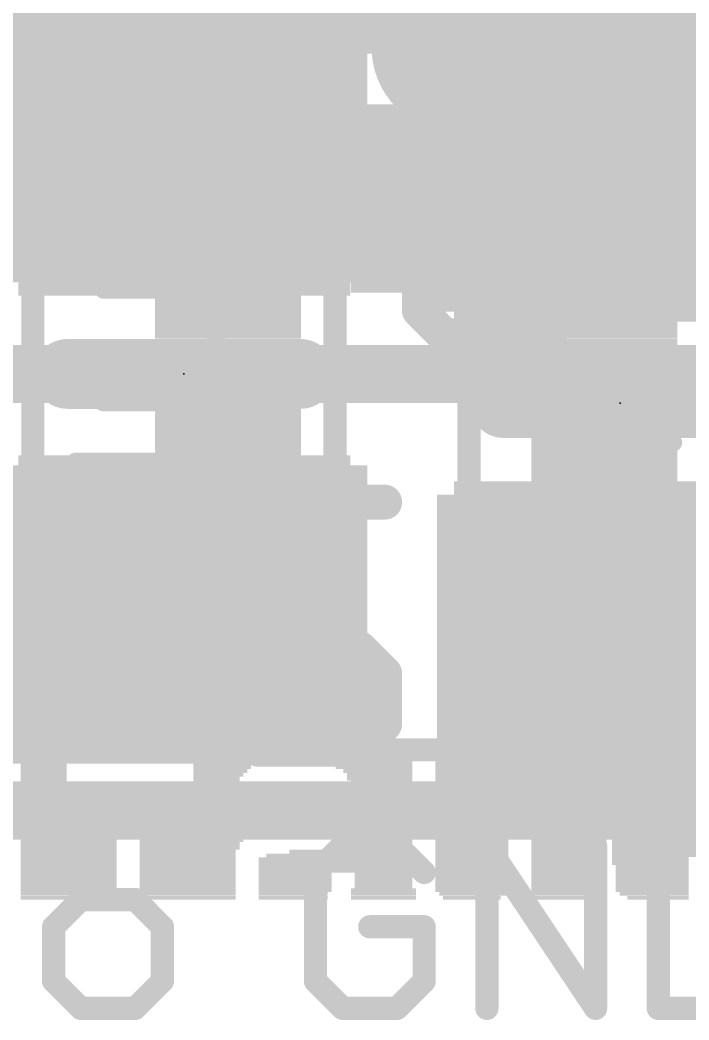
# Model space of a CAD drawing. Extents: x -13.3 to 27, y -0.1 to 27.4.
# Drawn here: x 9.825 to 12.746, y 2.515 to 6.879 of the extents above; entities that cross this region are included whole.
import ezdxf

# ---------------------------------------------------------------- set-up
doc = ezdxf.new("R2010")
doc.units = 0
for name, color, linetype in [('1', 12, 'CONTINUOUS'), ('16', 132, 'CONTINUOUS'), ('21', 40, 'CONTINUOUS'), ('22', 6, 'CONTINUOUS'), ('23', 40, 'CONTINUOUS'), ('25', 253, 'CONTINUOUS'), ('27', 253, 'CONTINUOUS'), ('29', 253, 'CONTINUOUS'), ('31', 253, 'CONTINUOUS'), ('51', 253, 'CONTINUOUS')]:
    doc.layers.add(name, color=color, linetype=linetype)

# ---------------------------------------------------------------- blocks, each defined once
blk = doc.blocks.new('RECT')
blk.add_solid([(-0.5, -0.5), (0.5, -0.5), (-0.5, 0.5), (0.5, 0.5)])

msp = doc.modelspace()

# ---------------------------------------------------------------- linework, layer by layer
at = {"layer": '1', "const_width": 0.254}
for points in [[(10.541, 8.001), (10.541, 6.384)], [(13.085, 6.546), (12.796, 6.257)], [(10.441, 6.284), (10.541, 6.384)], [(10.541, 6.384), (12.319, 6.384)], [(12.319, 6.384), (12.446, 6.257)], [(8.7931, 6.284), (10.441, 6.284)], [(12.796, 6.257), (12.446, 6.257)], [(8.128, 5.334), (15.367, 5.334)]]:
    msp.add_lwpolyline(points, dxfattribs=at)
at = {"layer": '1', "const_width": 0.127}
for points in [[(10.541, 6.4475, 1), (10.541, 6.3205)], [(10.5859, 6.3391, 1), (10.4961, 6.4289)], [(12.3639, 6.4289, 1), (12.2741, 6.3391)], [(12.319, 6.3205, 1), (12.319, 6.4475)], [(10.4775, 6.384, 1), (10.6045, 6.384)], [(10.3961, 6.3289, 1), (10.4859, 6.2391)], [(10.441, 6.2205, 1), (10.441, 6.3475)], [(12.446, 6.3205, 1), (12.446, 6.1935)], [(12.796, 6.1935, 1), (12.796, 6.3205)], [(12.4011, 6.2121, 1), (12.4909, 6.3019)], [(12.7511, 6.3019, 1), (12.8409, 6.2121)]]:
    msp.add_lwpolyline(points, format="xyb", dxfattribs=at)
at = {"layer": '16', "const_width": 0.254}
for points in [[(9.525, 6.858), (16.002, 6.858)], [(13.97, 3.429), (8.128, 3.429)]]:
    msp.add_lwpolyline(points, dxfattribs=at)
at = {"layer": '21'}
for points, const_width in [([(11.735, 6.56, 1), (11.735, 6.96, 1), (11.735, 6.56)], 0.35), ([(10.033, 5.4102, 1), (10.033, 5.2578)], 0.1524), ([(11.049, 5.2578, 1), (11.049, 5.4102)], 0.1524), ([(11.938, 5.2832, 1), (11.938, 5.1308)], 0.1524), ([(11.2338, 3.3026, 1), (11.2338, 3.2518)], 0.0508), ([(11.2518, 3.2592, 1), (11.2159, 3.2952)], 0.0508), ([(11.489, 3.2952, 1), (11.4531, 3.2592)], 0.0508), ([(11.4711, 3.2518, 1), (11.4711, 3.3026)], 0.0508), ([(11.889, 3.2772, 1), (11.8382, 3.2772)], 0.0508), ([(11.8847, 3.2913, 1), (11.8425, 3.2631)], 0.0508), ([(12.3635, 3.2772, 1), (12.3127, 3.2772)], 0.0508), ([(12.6374, 3.2772, 1), (12.5866, 3.2772)], 0.0508), ([(12.612, 3.3026, 1), (12.612, 3.2518)], 0.0508), ([(11.1406, 3.1586, 1), (11.0898, 3.1586)], 0.0508), ([(11.0972, 3.1765, 1), (11.1331, 3.1406)], 0.0508), ([(11.5718, 3.1406, 1), (11.6077, 3.1765)], 0.0508), ([(10.0906, 3.0653, 1), (10.0906, 3.0145)], 0.0508), ([(10.1086, 3.022, 1), (10.0727, 3.0579)], 0.0508), ([(10.3459, 3.0579, 1), (10.31, 3.022)], 0.0508), ([(10.3279, 3.0145, 1), (10.3279, 3.0653)], 0.0508), ([(9.9974, 2.9213, 1), (9.9466, 2.9213)], 0.0508), ([(10.4719, 2.9213, 1), (10.4211, 2.9213)], 0.0508), ([(11.3524, 2.9467, 1), (11.3524, 2.8959)], 0.0508), ([(11.6151, 2.9213, 1), (11.5643, 2.9213)], 0.0508), ([(11.5897, 2.8959, 1), (11.5897, 2.9467)], 0.0508), ([(9.954, 2.9393, 1), (9.99, 2.9033)], 0.0508), ([(10.4286, 2.9033, 1), (10.4645, 2.9393)], 0.0508), ([(9.99, 2.702, 1), (9.954, 2.6661)], 0.0508), ([(9.9466, 2.684, 1), (9.9974, 2.684)], 0.0508), ([(10.4211, 2.684, 1), (10.4719, 2.684)], 0.0508), ([(10.4645, 2.6661, 1), (10.4286, 2.702)], 0.0508), ([(11.1331, 2.702, 1), (11.0972, 2.6661)], 0.0508), ([(11.0898, 2.684, 1), (11.1406, 2.684)], 0.0508), ([(11.5643, 2.684, 1), (11.6151, 2.684)], 0.0508), ([(11.6077, 2.6661, 1), (11.5718, 2.702)], 0.0508), ([(10.0906, 2.5908, 1), (10.0906, 2.54)], 0.0508), ([(10.0727, 2.5474, 1), (10.1086, 2.5834)], 0.0508), ([(10.31, 2.5834, 1), (10.3459, 2.5474)], 0.0508), ([(10.3279, 2.54, 1), (10.3279, 2.5908)], 0.0508), ([(11.2338, 2.5908, 1), (11.2338, 2.54)], 0.0508), ([(11.2159, 2.5474, 1), (11.2518, 2.5834)], 0.0508), ([(11.4531, 2.5834, 1), (11.489, 2.5474)], 0.0508), ([(11.4711, 2.54, 1), (11.4711, 2.5908)], 0.0508), ([(11.8382, 2.5654, 1), (11.889, 2.5654)], 0.0508), ([(12.3127, 2.5654, 1), (12.3635, 2.5654)], 0.0508), ([(12.317, 2.5513, 1), (12.3593, 2.5795)], 0.0508), ([(12.612, 2.5908, 1), (12.612, 2.54)], 0.0508), ([(12.5866, 2.5654, 1), (12.6374, 2.5654)], 0.0508)]:
    msp.add_lwpolyline(points, format="xyb", dxfattribs=dict(at, const_width=const_width))
for points, const_width in [([(11.049, 5.334), (10.033, 5.334)], 0.3048), ([(11.938, 5.207), (12.954, 5.207)], 0.3048), ([(11.2338, 3.2772), (11.1152, 3.1586)], 0.1016), ([(11.4711, 3.2772), (11.2338, 3.2772)], 0.1016), ([(11.5897, 3.1586), (11.4711, 3.2772)], 0.1016), ([(11.8636, 2.5654), (11.8636, 3.2772)], 0.1016), ([(11.8636, 3.2772), (12.3381, 2.5654)], 0.1016), ([(12.3381, 2.5654), (12.3381, 3.2772)], 0.1016), ([(12.612, 3.2772), (12.612, 2.5654)], 0.1016), ([(12.9679, 3.2772), (12.612, 3.2772)], 0.1016), ([(11.1152, 3.1586), (11.1152, 2.684)], 0.1016), ([(10.0906, 3.0399), (9.972, 2.9213)], 0.1016), ([(10.3279, 3.0399), (10.0906, 3.0399)], 0.1016), ([(10.4465, 2.9213), (10.3279, 3.0399)], 0.1016), ([(9.972, 2.9213), (9.972, 2.684)], 0.1016), ([(10.4465, 2.684), (10.4465, 2.9213)], 0.1016), ([(11.5897, 2.9213), (11.3524, 2.9213)], 0.1016), ([(11.5897, 2.684), (11.5897, 2.9213)], 0.1016), ([(9.972, 2.684), (10.0906, 2.5654)], 0.1016), ([(10.3279, 2.5654), (10.4465, 2.684)], 0.1016), ([(11.1152, 2.684), (11.2338, 2.5654)], 0.1016), ([(11.4711, 2.5654), (11.5897, 2.684)], 0.1016), ([(10.0906, 2.5654), (10.3279, 2.5654)], 0.1016), ([(11.2338, 2.5654), (11.4711, 2.5654)], 0.1016), ([(12.612, 2.5654), (12.9679, 2.5654)], 0.1016)]:
    msp.add_lwpolyline(points, dxfattribs=dict(at, const_width=const_width))
at = {"layer": '23'}
for p in [(10.541, 5.334), (12.446, 5.207)]:
    msp.add_point(p, dxfattribs=at)
at = {"layer": '25', "const_width": 0.1524}
for points in [[(11.5691, 6.6899), (11.6793, 6.4696)], [(12.0098, 6.6899), (11.8996, 6.5798)], [(12.1199, 6.6899), (12.0098, 6.6899)], [(12.2301, 6.5798), (12.1199, 6.6899)], [(11.8996, 6.5798), (11.8996, 6.2493)], [(12.2301, 6.3594), (12.2301, 6.5798)], [(11.6793, 6.4696), (11.8996, 6.2493)], [(12.1199, 6.2493), (12.2301, 6.3594)], [(11.8996, 6.2493), (12.1199, 6.2493)], [(11.6793, 5.9415), (11.5691, 5.8314)], [(12.2301, 5.8314), (12.1199, 5.9415)], [(11.5691, 5.8314), (11.5691, 5.611)], [(12.2301, 5.611), (12.2301, 5.8314)], [(11.5691, 5.611), (11.6793, 5.5009)], [(12.1199, 5.5009), (12.2301, 5.611)], [(11.6793, 5.5009), (12.1199, 5.5009)], [(11.0868, 4.4441), (11.0868, 4.8848)], [(11.4173, 4.7746), (10.7563, 4.7746)], [(10.7563, 4.7746), (11.0868, 4.4441)], [(10.8665, 4.1363), (10.7563, 4.0262)], [(11.4173, 4.0262), (11.3071, 4.1363)], [(10.7563, 4.0262), (10.7563, 3.8059)], [(11.4173, 3.8059), (11.4173, 4.0262)], [(10.7563, 3.8059), (10.8665, 3.6957)], [(11.3071, 3.6957), (11.4173, 3.8059)], [(10.8665, 3.6957), (11.3071, 3.6957)]]:
    msp.add_lwpolyline(points, dxfattribs=at)
at = {"layer": '25', "const_width": 0.0762}
for points in [[(11.6032, 6.707, 1), (11.5351, 6.6729)], [(12.0098, 6.728, 1), (12.0098, 6.6518)], [(12.0367, 6.663, 1), (11.9828, 6.7169)], [(12.1469, 6.7169, 1), (12.093, 6.663)], [(12.1199, 6.6518, 1), (12.1199, 6.728)], [(11.9377, 6.5798, 1), (11.8615, 6.5798)], [(11.8727, 6.6067, 1), (11.9266, 6.5528)], [(12.2682, 6.5798, 1), (12.192, 6.5798)], [(12.2032, 6.5528, 1), (12.257, 6.6067)], [(11.7062, 6.4965, 1), (11.6524, 6.4427)], [(11.6452, 6.4526, 1), (11.7134, 6.4866)], [(12.257, 6.3325, 1), (12.2032, 6.3864)], [(12.192, 6.3594, 1), (12.2682, 6.3594)], [(11.8996, 6.2874, 1), (11.8996, 6.2112)], [(11.8615, 6.2493, 1), (11.9377, 6.2493)], [(11.8727, 6.2223, 1), (11.9266, 6.2762)], [(12.093, 6.2762, 1), (12.1469, 6.2223)], [(12.1199, 6.2112, 1), (12.1199, 6.2874)], [(11.7062, 5.9146, 1), (11.6524, 5.9685)], [(12.1469, 5.9685, 1), (12.093, 5.9146)], [(11.6072, 5.8314, 1), (11.531, 5.8314)], [(11.5422, 5.8583, 1), (11.5961, 5.8044)], [(12.2682, 5.8314, 1), (12.192, 5.8314)], [(12.2032, 5.8044, 1), (12.257, 5.8583)], [(11.5961, 5.638, 1), (11.5422, 5.5841)], [(12.257, 5.5841, 1), (12.2032, 5.638)], [(11.531, 5.611, 1), (11.6072, 5.611)], [(12.192, 5.611, 1), (12.2682, 5.611)], [(11.6793, 5.539, 1), (11.6793, 5.4628)], [(11.6524, 5.4739, 1), (11.7062, 5.5278)], [(12.093, 5.5278, 1), (12.1469, 5.4739)], [(12.1199, 5.4628, 1), (12.1199, 5.539)], [(11.1249, 4.8848, 1), (11.0487, 4.8848)], [(10.7563, 4.8127, 1), (10.7563, 4.7365)], [(10.7833, 4.8015, 1), (10.7294, 4.7477)], [(11.4173, 4.7365, 1), (11.4173, 4.8127)], [(11.0599, 4.4172, 1), (11.1138, 4.4711)], [(11.0487, 4.4441, 1), (11.1249, 4.4441)], [(10.8934, 4.1094, 1), (10.8396, 4.1633)], [(11.3341, 4.1633, 1), (11.2802, 4.1094)], [(10.7944, 4.0262, 1), (10.7182, 4.0262)], [(11.4554, 4.0262, 1), (11.3792, 4.0262)], [(10.7294, 4.0531, 1), (10.7833, 3.9992)], [(11.3904, 3.9992, 1), (11.4442, 4.0531)], [(10.7833, 3.8328, 1), (10.7294, 3.7789)], [(10.7182, 3.8059, 1), (10.7944, 3.8059)], [(11.3792, 3.8059, 1), (11.4554, 3.8059)], [(11.4442, 3.7789, 1), (11.3904, 3.8328)], [(10.8665, 3.7338, 1), (10.8665, 3.6576)], [(10.8396, 3.6688, 1), (10.8934, 3.7226)], [(11.2802, 3.7226, 1), (11.3341, 3.6688)], [(11.3071, 3.6576, 1), (11.3071, 3.7338)]]:
    msp.add_lwpolyline(points, format="xyb", dxfattribs=at)
at = {"layer": '27', "const_width": 0.0762}
for points in [[(12.4327, 6.5311), (12.4327, 7.0225)], [(13.1699, 6.5311), (12.4327, 6.5311)], [(9.9435, 5.9572), (9.9435, 6.4487)], [(13.1699, 6.2741), (12.6784, 6.2741)], [(10.3121, 5.9572), (10.3121, 6.2029)], [(10.6807, 5.9572), (9.9435, 5.9572)], [(12.6784, 5.7826), (13.047, 5.7826)], [(10.6807, 5.7003), (10.1892, 5.7003)], [(10.6807, 5.3316), (10.6807, 5.7003)], [(10.5578, 5.2088), (10.6807, 5.3316)], [(12.6784, 5.0342), (12.4327, 5.28)], [(12.4327, 5.28), (13.1699, 5.28)], [(10.1892, 5.2088), (10.5578, 5.2088)], [(9.9435, 4.829), (10.0663, 4.9518)], [(10.0663, 4.9518), (10.5578, 4.9518)], [(10.5578, 4.4604), (10.0663, 4.9518)], [(10.5578, 4.9518), (10.6807, 4.829)], [(9.9435, 4.5832), (9.9435, 4.829)], [(10.6807, 4.829), (10.6807, 4.5832)], [(10.0663, 4.4604), (9.9435, 4.5832)], [(10.6807, 4.5832), (10.5578, 4.4604)], [(10.5578, 4.4604), (10.0663, 4.4604)], [(12.4327, 4.2802), (12.5555, 4.4031)], [(12.5555, 4.4031), (13.047, 4.4031)], [(13.047, 3.9116), (12.5555, 4.4031)], [(12.4327, 4.0345), (12.4327, 4.2802)], [(10.6807, 3.7119), (10.6807, 4.2034)], [(12.5555, 3.9116), (12.4327, 4.0345)], [(10.1892, 3.7119), (9.9435, 3.9577)], [(9.9435, 3.9577), (10.6807, 3.9577)], [(13.047, 3.9116), (12.5555, 3.9116)]]:
    msp.add_lwpolyline(points, dxfattribs=at)
at = {"layer": '27', "const_width": 0.0381}
for points in [[(12.4327, 6.5501, 1), (12.4327, 6.512)], [(12.4136, 6.5311, 1), (12.4517, 6.5311)], [(9.9625, 6.4487, 1), (9.9244, 6.4487)], [(12.6784, 6.2932, 1), (12.6784, 6.2551)], [(10.3311, 6.2029, 1), (10.293, 6.2029)], [(9.9435, 5.9762, 1), (9.9435, 5.9381)], [(10.6807, 5.9381, 1), (10.6807, 5.9762)], [(9.9244, 5.9572, 1), (9.9625, 5.9572)], [(10.293, 5.9572, 1), (10.3311, 5.9572)], [(12.6784, 5.8017, 1), (12.6784, 5.7636)], [(10.1892, 5.7193, 1), (10.1892, 5.6812)], [(10.6997, 5.7003, 1), (10.6616, 5.7003)], [(10.6807, 5.6812, 1), (10.6807, 5.7193)], [(10.6942, 5.3182, 1), (10.6672, 5.3451)], [(10.6616, 5.3316, 1), (10.6997, 5.3316)], [(12.4327, 5.299, 1), (12.4327, 5.2609)], [(12.4461, 5.2934, 1), (12.4192, 5.2665)], [(10.1892, 5.2278, 1), (10.1892, 5.1897)], [(10.5444, 5.2222, 1), (10.5713, 5.1953)], [(10.5578, 5.1897, 1), (10.5578, 5.2278)], [(12.6649, 5.0208, 1), (12.6919, 5.0477)], [(10.0663, 4.9709, 1), (10.0663, 4.9328)], [(10.0798, 4.9653, 1), (10.0529, 4.9384)], [(10.0798, 4.9384, 1), (10.0529, 4.9653)], [(10.5713, 4.9653, 1), (10.5444, 4.9384)], [(10.5578, 4.9328, 1), (10.5578, 4.9709)], [(9.9625, 4.829, 1), (9.9244, 4.829)], [(9.93, 4.8424, 1), (9.9569, 4.8155)], [(10.6997, 4.829, 1), (10.6616, 4.829)], [(10.6672, 4.8155, 1), (10.6942, 4.8424)], [(9.9569, 4.5967, 1), (9.93, 4.5698)], [(9.9244, 4.5832, 1), (9.9625, 4.5832)], [(10.6616, 4.5832, 1), (10.6997, 4.5832)], [(10.6942, 4.5698, 1), (10.6672, 4.5967)], [(10.0663, 4.4794, 1), (10.0663, 4.4413)], [(10.5578, 4.4413, 1), (10.5578, 4.4794)], [(10.0529, 4.4469, 1), (10.0798, 4.4738)], [(10.5444, 4.4738, 1), (10.5713, 4.4469)], [(10.5444, 4.4469, 1), (10.5713, 4.4738)], [(12.5555, 4.4221, 1), (12.5555, 4.384)], [(12.569, 4.4166, 1), (12.5421, 4.3896)], [(12.569, 4.3896, 1), (12.5421, 4.4166)], [(12.4192, 4.2937, 1), (12.4461, 4.2667)], [(12.4517, 4.2802, 1), (12.4136, 4.2802)], [(10.6997, 4.2034, 1), (10.6616, 4.2034)], [(12.4461, 4.0479, 1), (12.4192, 4.021)], [(12.4136, 4.0345, 1), (12.4517, 4.0345)], [(9.9435, 3.9767, 1), (9.9435, 3.9386)], [(9.9569, 3.9711, 1), (9.93, 3.9442)], [(10.6807, 3.9386, 1), (10.6807, 3.9767)], [(12.5555, 3.9306, 1), (12.5555, 3.8925)], [(12.5421, 3.8981, 1), (12.569, 3.9251)], [(10.1757, 3.6985, 1), (10.2027, 3.7254)], [(10.6616, 3.7119, 1), (10.6997, 3.7119)]]:
    msp.add_lwpolyline(points, format="xyb", dxfattribs=at)
at = {"layer": '51', "const_width": 0.1016}
for points in [[(11.201, 5.715), (11.201, 4.953)], [(9.881, 5.69), (9.881, 4.953)], [(11.786, 4.826), (11.786, 5.588)]]:
    msp.add_lwpolyline(points, dxfattribs=at)
at = {"layer": '51', "const_width": 0.0508}
for points in [[(11.2264, 5.715, 1), (11.1756, 5.715)], [(9.9064, 5.69, 1), (9.8556, 5.69)], [(11.8114, 5.588, 1), (11.7606, 5.588)], [(9.8556, 4.953, 1), (9.9064, 4.953)], [(11.1756, 4.953, 1), (11.2264, 4.953)], [(11.7606, 4.826, 1), (11.8114, 4.826)]]:
    msp.add_lwpolyline(points, format="xyb", dxfattribs=at)

# ---------------------------------------------------------------- block references
at = {"layer": '1', "xscale": 1.2, "yscale": 1.5}
for p, rotation in [((10.541, 6.384), 270), ((12.446, 6.257), 90), ((10.541, 4.284), 270), ((12.446, 4.157), 90)]:
    msp.add_blockref('RECT', p, dxfattribs=dict(at, rotation=rotation))
at = {"layer": '22', "rotation": 180}
for p, xscale, yscale in [((10.7333, 6.3002), 0.637, 0.0168), ((10.7333, 6.2835), 0.637, 0.0167), ((11.4625, 6.3002), 0.3856, 0.0168), ((11.4709, 6.2835), 0.4024, 0.0167), ((12.3762, 6.3002), 0.6371, 0.0168), ((12.3762, 6.2835), 0.6371, 0.0167), ((10.7333, 6.2667), 0.637, 0.0168), ((10.7333, 6.2499), 0.637, 0.0168), ((10.7333, 6.2332), 0.637, 0.0167), ((11.5128, 6.2499), 0.4862, 0.0168), ((11.4961, 6.2667), 0.4527, 0.0168), ((11.5212, 6.2332), 0.5029, 0.0167), ((12.3762, 6.2667), 0.6371, 0.0168), ((12.3762, 6.2499), 0.6371, 0.0168), ((12.3762, 6.2332), 0.6371, 0.0167), ((10.7333, 6.2164), 0.637, 0.0168), ((10.7333, 6.1997), 0.637, 0.0167), ((11.538, 6.2164), 0.5365, 0.0168), ((11.538, 6.1997), 0.5365, 0.0167), ((12.3762, 6.2164), 0.6371, 0.0168), ((12.3762, 6.1997), 0.6371, 0.0167), ((10.7333, 6.1829), 0.637, 0.0168), ((10.7333, 6.1661), 0.637, 0.0168), ((10.7333, 6.1494), 0.637, 0.0167), ((11.5463, 6.1829), 0.5532, 0.0168), ((11.5631, 6.1661), 0.5868, 0.0168), ((11.5715, 6.1494), 0.6035, 0.0167), ((12.3762, 6.1829), 0.6371, 0.0168), ((12.3762, 6.1661), 0.6371, 0.0168), ((12.3762, 6.1494), 0.6371, 0.0167), ((10.7333, 6.1326), 0.637, 0.0168), ((10.7333, 6.1158), 0.637, 0.0168), ((11.5799, 6.1326), 0.6203, 0.0168), ((11.5883, 6.1158), 0.6371, 0.0168), ((12.3762, 6.1326), 0.6371, 0.0168), ((12.3762, 6.1158), 0.6371, 0.0168), ((10.7333, 6.0991), 0.637, 0.0167), ((10.7333, 6.0823), 0.637, 0.0168), ((10.7333, 6.0655), 0.637, 0.0168), ((11.5966, 6.0991), 0.6538, 0.0167), ((11.605, 6.0823), 0.6706, 0.0168), ((11.6134, 6.0655), 0.6873, 0.0168), ((12.3762, 6.0991), 0.6371, 0.0167), ((12.3762, 6.0823), 0.6371, 0.0168), ((12.3762, 6.0655), 0.6371, 0.0168), ((10.7333, 6.0488), 0.637, 0.0167), ((10.7333, 6.032), 0.637, 0.0168), ((10.7333, 6.0152), 0.637, 0.0168), ((11.6385, 6.0152), 0.7376, 0.0168), ((11.6218, 6.0488), 0.7041, 0.0167), ((11.6302, 6.032), 0.7209, 0.0168), ((12.3762, 6.0488), 0.6371, 0.0167), ((12.3762, 6.032), 0.6371, 0.0168), ((12.3762, 6.0152), 0.6371, 0.0168), ((10.7333, 5.9985), 0.637, 0.0167), ((10.7333, 5.9817), 0.637, 0.0168), ((11.6469, 5.9985), 0.7544, 0.0167), ((11.6553, 5.9817), 0.7712, 0.0168), ((12.3762, 5.9985), 0.6371, 0.0167), ((12.3762, 5.9817), 0.6371, 0.0168), ((10.7333, 5.9649), 0.637, 0.0167), ((10.7333, 5.9482), 0.637, 0.0168), ((10.7333, 5.9314), 0.637, 0.0168), ((11.9822, 5.9649), 1.425, 0.0167), ((11.9822, 5.9482), 1.425, 0.0168), ((11.9822, 5.9314), 1.425, 0.0168), ((10.7333, 5.9146), 0.637, 0.0167), ((10.7333, 5.8979), 0.637, 0.0168), ((11.9822, 5.9146), 1.425, 0.0167), ((11.9822, 5.8979), 1.425, 0.0168), ((10.7333, 5.8811), 0.637, 0.0168), ((10.7333, 5.8643), 0.637, 0.0167), ((10.7333, 5.8476), 0.637, 0.0168), ((11.9822, 5.8811), 1.425, 0.0168), ((11.9822, 5.8643), 1.425, 0.0167), ((11.9822, 5.8476), 1.425, 0.0168), ((10.7333, 5.8308), 0.637, 0.0168), ((10.7333, 5.814), 0.637, 0.0167), ((10.7333, 5.7973), 0.637, 0.0168), ((11.9822, 5.8308), 1.425, 0.0168), ((11.9822, 5.814), 1.425, 0.0167), ((11.9822, 5.7973), 1.425, 0.0168), ((10.7333, 5.7805), 0.637, 0.0167), ((10.7333, 5.7638), 0.637, 0.0168), ((11.9822, 5.7805), 1.425, 0.0167), ((11.9822, 5.7638), 1.425, 0.0168), ((10.7333, 5.747), 0.637, 0.0168), ((10.7333, 5.7302), 0.637, 0.0167), ((10.7333, 5.7135), 0.637, 0.0168), ((11.9822, 5.747), 1.425, 0.0168), ((11.9822, 5.7302), 1.425, 0.0167), ((11.9822, 5.7135), 1.425, 0.0168), ((10.7333, 5.6967), 0.637, 0.0168), ((10.7333, 5.6799), 0.637, 0.0167), ((11.9822, 5.6967), 1.425, 0.0168), ((12.2086, 5.6799), 0.9723, 0.0167), ((10.7333, 5.6632), 0.637, 0.0168), ((10.7333, 5.6464), 0.637, 0.0168), ((10.7333, 5.6297), 0.637, 0.0167), ((12.2756, 5.6632), 0.8382, 0.0168), ((12.2924, 5.6464), 0.8047, 0.0168), ((12.3259, 5.6297), 0.7377, 0.0167), ((10.7333, 5.6129), 0.637, 0.0168), ((10.7333, 5.5961), 0.637, 0.0168), ((10.7333, 5.5794), 0.637, 0.0167), ((12.3594, 5.6129), 0.6706, 0.0168), ((12.3678, 5.5961), 0.6538, 0.0168), ((12.3762, 5.5794), 0.6371, 0.0167), ((10.7333, 5.5626), 0.637, 0.0168), ((10.7333, 5.5459), 0.637, 0.0167), ((12.3762, 5.5626), 0.6371, 0.0168), ((12.3762, 5.5459), 0.6371, 0.0167), ((10.7333, 5.5291), 0.637, 0.0168), ((10.7333, 5.5123), 0.637, 0.0168), ((10.7333, 5.4956), 0.637, 0.0167), ((12.3762, 5.5291), 0.6371, 0.0168), ((12.3762, 5.5123), 0.6371, 0.0168), ((12.3762, 5.4956), 0.6371, 0.0167), ((10.7333, 5.4788), 0.637, 0.0168), ((10.7333, 5.462), 0.637, 0.0168), ((12.3762, 5.4788), 0.6371, 0.0168), ((12.3762, 5.462), 0.6371, 0.0168), ((10.7333, 5.4453), 0.637, 0.0167), ((10.7333, 5.4285), 0.637, 0.0168), ((10.7333, 5.4117), 0.637, 0.0168), ((12.3762, 5.4453), 0.6371, 0.0167), ((12.3762, 5.4285), 0.6371, 0.0168), ((12.3762, 5.4117), 0.6371, 0.0168), ((10.7333, 5.395), 0.637, 0.0167), ((10.7333, 5.3782), 0.637, 0.0168), ((10.7333, 5.3615), 0.637, 0.0167), ((12.3762, 5.395), 0.6371, 0.0167), ((12.3762, 5.3782), 0.6371, 0.0168), ((12.3762, 5.3615), 0.6371, 0.0167), ((10.7333, 5.3447), 0.637, 0.0168), ((10.7333, 5.3279), 0.637, 0.0168), ((12.3762, 5.3447), 0.6371, 0.0168), ((12.3762, 5.3279), 0.6371, 0.0168), ((10.7333, 5.3112), 0.637, 0.0167), ((10.7333, 5.2944), 0.637, 0.0168), ((10.7333, 5.2776), 0.637, 0.0168), ((12.3762, 5.3112), 0.6371, 0.0167), ((12.3762, 5.2944), 0.6371, 0.0168), ((12.3762, 5.2776), 0.6371, 0.0168), ((10.7333, 5.2609), 0.637, 0.0167), ((10.7333, 5.2441), 0.637, 0.0168), ((12.3762, 5.2609), 0.6371, 0.0167), ((12.3762, 5.2441), 0.6371, 0.0168), ((10.7333, 5.2273), 0.637, 0.0168), ((10.7333, 5.2106), 0.637, 0.0167), ((10.7333, 5.1938), 0.637, 0.0168), ((12.3762, 5.2273), 0.6371, 0.0168), ((12.3762, 5.2106), 0.6371, 0.0167), ((12.3762, 5.1938), 0.6371, 0.0168), ((10.7333, 5.177), 0.637, 0.0168), ((10.7333, 5.1603), 0.637, 0.0167), ((10.7333, 5.1435), 0.637, 0.0168), ((12.3762, 5.177), 0.6371, 0.0168), ((12.3762, 5.1603), 0.6371, 0.0167), ((12.3762, 5.1435), 0.6371, 0.0168), ((10.7333, 5.1268), 0.637, 0.0167), ((10.7333, 5.11), 0.637, 0.0168), ((12.3762, 5.1268), 0.6371, 0.0167), ((12.3762, 5.11), 0.6371, 0.0168), ((10.7333, 5.0932), 0.637, 0.0168), ((10.7333, 5.0765), 0.637, 0.0167), ((10.7333, 5.0597), 0.637, 0.0168), ((12.3762, 5.0932), 0.6371, 0.0168), ((12.3762, 5.0765), 0.6371, 0.0167), ((12.3762, 5.0597), 0.6371, 0.0168), ((10.7333, 5.0429), 0.637, 0.0168), ((10.7333, 5.0262), 0.637, 0.0167), ((12.3762, 5.0429), 0.6371, 0.0168), ((12.3762, 5.0262), 0.6371, 0.0167), ((10.7333, 5.0094), 0.637, 0.0168), ((10.7333, 4.9926), 0.637, 0.0168), ((10.7333, 4.9759), 0.637, 0.0167), ((12.3762, 5.0094), 0.6371, 0.0168), ((12.3762, 4.9926), 0.6371, 0.0168), ((12.3762, 4.9759), 0.6371, 0.0167), ((10.7333, 4.9591), 0.637, 0.0168), ((10.7333, 4.9424), 0.637, 0.0167), ((10.7333, 4.9256), 0.637, 0.0168), ((12.3762, 4.9591), 0.6371, 0.0168), ((12.3762, 4.9424), 0.6371, 0.0167), ((12.3762, 4.9256), 0.6371, 0.0168), ((10.7333, 4.9088), 0.637, 0.0168), ((10.7333, 4.8921), 0.637, 0.0167), ((12.3762, 4.9088), 0.6371, 0.0168), ((12.3762, 4.8921), 0.6371, 0.0167), ((10.7333, 4.8753), 0.637, 0.0168), ((10.7333, 4.8585), 0.637, 0.0168), ((10.7333, 4.8418), 0.637, 0.0167), ((12.3762, 4.8753), 0.6371, 0.0168), ((12.3762, 4.8585), 0.6371, 0.0168), ((12.3762, 4.8418), 0.6371, 0.0167), ((10.7333, 4.825), 0.637, 0.0168), ((10.7333, 4.8082), 0.637, 0.0168), ((12.3762, 4.825), 0.6371, 0.0168), ((12.3762, 4.8082), 0.6371, 0.0168), ((10.7333, 4.7915), 0.637, 0.0167), ((10.7333, 4.7747), 0.637, 0.0168), ((10.7333, 4.7579), 0.637, 0.0168), ((12.3762, 4.7915), 0.6371, 0.0167), ((12.3762, 4.7747), 0.6371, 0.0168), ((12.3762, 4.7579), 0.6371, 0.0168), ((10.7249, 4.7244), 0.6538, 0.0168), ((10.7249, 4.7077), 0.6538, 0.0167), ((10.7333, 4.7412), 0.637, 0.0167), ((12.3762, 4.7412), 0.6371, 0.0167), ((12.3762, 4.7244), 0.6371, 0.0168), ((12.3762, 4.7077), 0.6371, 0.0167), ((10.7249, 4.6909), 0.6538, 0.0168), ((10.7249, 4.6741), 0.6538, 0.0168), ((12.3762, 4.6909), 0.6371, 0.0168), ((12.3762, 4.6741), 0.6371, 0.0168), ((10.7165, 4.6406), 0.6706, 0.0168), ((10.7165, 4.6238), 0.6706, 0.0168), ((10.7249, 4.6574), 0.6538, 0.0167), ((12.3762, 4.6574), 0.6371, 0.0167), ((12.3762, 4.6406), 0.6371, 0.0168), ((12.3762, 4.6238), 0.6371, 0.0168), ((9.4257, 4.5903), 0.8047, 0.0168), ((10.6997, 4.5903), 0.7041, 0.0168), ((10.7081, 4.6071), 0.6873, 0.0167), ((12.3762, 4.6071), 0.6371, 0.0167), ((12.3762, 4.5903), 0.6371, 0.0168), ((9.4592, 4.5735), 0.8718, 0.0168), ((10.0376, 4.5568), 2.0285, 0.0167), ((10.0376, 4.54), 2.0285, 0.0168), ((10.6746, 4.5735), 0.7544, 0.0168), ((12.3762, 4.5735), 0.6371, 0.0168), ((12.3762, 4.5568), 0.6371, 0.0167), ((12.3762, 4.54), 0.6371, 0.0168), ((10.0292, 4.5232), 2.0117, 0.0167), ((10.0292, 4.5065), 2.0117, 0.0168), ((10.0292, 4.4897), 2.0117, 0.0168), ((12.3762, 4.5232), 0.6371, 0.0167), ((12.3762, 4.5065), 0.6371, 0.0168), ((12.3762, 4.4897), 0.6371, 0.0168), ((10.0292, 4.4729), 2.0117, 0.0167), ((10.0292, 4.4562), 2.0117, 0.0168), ((12.3762, 4.4729), 0.6371, 0.0167), ((12.3762, 4.4562), 0.6371, 0.0168), ((10.0292, 4.4394), 2.0117, 0.0168), ((10.0292, 4.4226), 2.0117, 0.0167), ((10.0292, 4.4059), 2.0117, 0.0168), ((12.3762, 4.4394), 0.6371, 0.0168), ((12.3762, 4.4226), 0.6371, 0.0167), ((12.3762, 4.4059), 0.6371, 0.0168), ((10.0292, 4.3891), 2.0117, 0.0168), ((10.0208, 4.3723), 1.995, 0.0167), ((12.3762, 4.3891), 0.6371, 0.0168), ((12.3762, 4.3723), 0.6371, 0.0167), ((10.0208, 4.3556), 1.995, 0.0168), ((10.0208, 4.3388), 1.995, 0.0168), ((10.3477, 4.322), 1.3412, 0.0167), ((12.3762, 4.3556), 0.6371, 0.0168), ((12.3762, 4.3388), 0.6371, 0.0168), ((12.3762, 4.322), 0.6371, 0.0167), ((10.3477, 4.3053), 1.3076, 0.0168), ((10.3644, 4.2885), 1.2741, 0.0167), ((10.356, 4.2718), 1.2573, 0.0168), ((12.3762, 4.3053), 0.6371, 0.0168), ((12.3762, 4.2885), 0.6371, 0.0167), ((12.3762, 4.2718), 0.6371, 0.0168), ((10.3728, 4.255), 1.2237, 0.0168), ((10.3728, 4.2382), 1.1903, 0.0167), ((12.3762, 4.255), 0.6371, 0.0168), ((12.3762, 4.2382), 0.6371, 0.0167), ((10.3812, 4.2215), 1.1735, 0.0168), ((10.3896, 4.2047), 1.1232, 0.0168), ((10.3896, 4.1879), 1.0896, 0.0167), ((12.3762, 4.2215), 0.6371, 0.0168), ((12.3762, 4.2047), 0.6371, 0.0168), ((12.3762, 4.1879), 0.6371, 0.0167), ((10.3896, 4.1712), 1.0562, 0.0168), ((10.3896, 4.1544), 1.0226, 0.0168), ((10.398, 4.1376), 0.9724, 0.0167), ((12.3762, 4.1712), 0.6371, 0.0168), ((12.3762, 4.1544), 0.6371, 0.0168), ((12.3762, 4.1376), 0.6371, 0.0167), ((10.398, 4.1209), 0.9388, 0.0168), ((10.398, 4.1042), 0.8718, 0.0167), ((12.3762, 4.1209), 0.6371, 0.0168), ((12.3762, 4.1042), 0.6371, 0.0167), ((10.398, 4.0874), 0.7712, 0.0168), ((10.3896, 4.0706), 0.7208, 0.0168), ((10.3897, 4.0539), 0.5197, 0.0167), ((12.3762, 4.0874), 0.6371, 0.0168), ((12.3762, 4.0706), 0.6371, 0.0168), ((12.3762, 4.0539), 0.6371, 0.0167), ((13.843, 3.7353), 13.998, 0.0168), ((13.843, 3.7186), 13.998, 0.0167), ((13.843, 3.7018), 13.998, 0.0168), ((13.843, 3.6851), 13.998, 0.0167), ((13.843, 3.6683), 13.998, 0.0168), ((13.843, 3.6515), 13.998, 0.0168), ((9.9286, 3.6348), 0.2012, 0.0167), ((9.9286, 3.618), 0.2012, 0.0168), ((10.7081, 3.618), 0.2515, 0.0168), ((10.7249, 3.6348), 0.285, 0.0167), ((11.3535, 3.6348), 0.3688, 0.0167), ((11.3703, 3.618), 0.3352, 0.0168), ((11.7978, 3.6348), 0.3185, 0.0167), ((11.7978, 3.618), 0.3185, 0.0168), ((12.2504, 3.618), 0.3856, 0.0168), ((12.2756, 3.6348), 0.4359, 0.0167), ((9.9286, 3.6012), 0.2012, 0.0168), ((9.9286, 3.5845), 0.2012, 0.0167), ((10.6997, 3.6012), 0.2347, 0.0168), ((10.6913, 3.5845), 0.2179, 0.0167), ((11.3871, 3.6012), 0.3017, 0.0168), ((11.3955, 3.5845), 0.2849, 0.0167), ((11.7978, 3.6012), 0.3185, 0.0168), ((11.7978, 3.5845), 0.3185, 0.0167), ((12.2337, 3.6012), 0.3521, 0.0168), ((12.2169, 3.5845), 0.3185, 0.0167), ((9.9286, 3.5677), 0.2012, 0.0168), ((9.9286, 3.5509), 0.2012, 0.0168), ((10.0376, 3.5342), 0.4191, 0.0167), ((10.5656, 3.5342), 0.4359, 0.0167), ((10.683, 3.5677), 0.2012, 0.0168), ((10.683, 3.5509), 0.2012, 0.0168), ((11.0267, 3.5342), 0.2849, 0.0167), ((11.3955, 3.5677), 0.2849, 0.0168), ((11.4038, 3.5509), 0.2682, 0.0168), ((11.4038, 3.5342), 0.2682, 0.0167), ((11.7978, 3.5677), 0.3185, 0.0168), ((11.7978, 3.5509), 0.3185, 0.0168), ((11.7978, 3.5342), 0.3185, 0.0167), ((12.2085, 3.5677), 0.3018, 0.0168), ((12.2085, 3.5509), 0.3018, 0.0168), ((12.2001, 3.5342), 0.285, 0.0167), ((12.6025, 3.5342), 0.285, 0.0167), ((10.0376, 3.5174), 0.4191, 0.0168), ((10.0376, 3.5006), 0.4191, 0.0168), ((10.0376, 3.4839), 0.4191, 0.0167), ((10.5656, 3.5174), 0.4359, 0.0168), ((10.5656, 3.5006), 0.4359, 0.0168), ((10.5656, 3.4839), 0.4359, 0.0167), ((11.0267, 3.5174), 0.2849, 0.0168), ((11.0267, 3.5006), 0.2849, 0.0168), ((11.0267, 3.4839), 0.2849, 0.0167), ((11.4038, 3.5174), 0.2682, 0.0168), ((11.4038, 3.5006), 0.2682, 0.0168), ((11.4038, 3.4839), 0.2682, 0.0167), ((11.7978, 3.5174), 0.3185, 0.0168), ((11.7978, 3.5006), 0.3185, 0.0168), ((11.7978, 3.4839), 0.3185, 0.0167), ((12.2001, 3.5174), 0.285, 0.0168), ((12.1918, 3.5006), 0.2683, 0.0168), ((12.1918, 3.4839), 0.2683, 0.0167), ((12.5857, 3.5006), 0.3186, 0.0168), ((12.5857, 3.4839), 0.3186, 0.0167), ((12.5941, 3.5174), 0.3018, 0.0168), ((10.0376, 3.4671), 0.4191, 0.0168), ((10.0376, 3.4504), 0.4191, 0.0167), ((10.5656, 3.4671), 0.4359, 0.0168), ((10.5656, 3.4504), 0.4359, 0.0167), ((11.0183, 3.4504), 0.3017, 0.0167), ((11.0267, 3.4671), 0.2849, 0.0168), ((11.4038, 3.4671), 0.2682, 0.0168), ((11.4038, 3.4504), 0.2682, 0.0167), ((11.7978, 3.4671), 0.3185, 0.0168), ((11.7978, 3.4504), 0.3185, 0.0167), ((12.1918, 3.4671), 0.2683, 0.0168), ((12.1918, 3.4504), 0.2683, 0.0167), ((12.5857, 3.4671), 0.3186, 0.0168), ((12.5857, 3.4504), 0.3186, 0.0167), ((10.0376, 3.4336), 0.4191, 0.0168), ((10.0376, 3.4168), 0.4191, 0.0168), ((10.0376, 3.4001), 0.4191, 0.0167), ((10.7584, 3.4336), 0.8214, 0.0168), ((10.7584, 3.4168), 0.8214, 0.0168), ((10.7584, 3.4001), 0.8214, 0.0167), ((11.4038, 3.4336), 0.2682, 0.0168), ((11.4038, 3.4168), 0.2682, 0.0168), ((11.4038, 3.4001), 0.2682, 0.0167), ((11.7978, 3.4336), 0.3185, 0.0168), ((11.7978, 3.4168), 0.3185, 0.0168), ((11.7978, 3.4001), 0.3185, 0.0167), ((12.1918, 3.4336), 0.2683, 0.0168), ((12.1918, 3.4168), 0.2683, 0.0168), ((12.1834, 3.4001), 0.2515, 0.0167), ((12.5857, 3.4336), 0.3186, 0.0168), ((12.5857, 3.4168), 0.3186, 0.0168), ((12.5857, 3.4001), 0.3186, 0.0167), ((10.0376, 3.3833), 0.4191, 0.0168), ((10.0376, 3.3665), 0.4191, 0.0168), ((10.7584, 3.3833), 0.8214, 0.0168), ((10.7584, 3.3665), 0.8214, 0.0168), ((11.4038, 3.3833), 0.2682, 0.0168), ((11.4038, 3.3665), 0.2682, 0.0168), ((11.7978, 3.3833), 0.3185, 0.0168), ((11.7978, 3.3665), 0.3185, 0.0168), ((12.1834, 3.3833), 0.2515, 0.0168), ((12.1834, 3.3665), 0.2515, 0.0168), ((12.5774, 3.3665), 0.3353, 0.0168), ((12.5857, 3.3833), 0.3186, 0.0168), ((10.0376, 3.3498), 0.4191, 0.0167), ((10.0376, 3.333), 0.4191, 0.0168), ((10.0376, 3.3162), 0.4191, 0.0168), ((10.7165, 3.3498), 0.7376, 0.0167), ((10.6662, 3.333), 0.637, 0.0168), ((10.5908, 3.3162), 0.4862, 0.0168), ((11.3955, 3.3162), 0.2849, 0.0168), ((11.4038, 3.3498), 0.2682, 0.0167), ((11.4038, 3.333), 0.2682, 0.0168), ((11.7978, 3.3498), 0.3185, 0.0167), ((11.7978, 3.333), 0.3185, 0.0168), ((11.7978, 3.3162), 0.3185, 0.0168), ((12.1834, 3.3498), 0.2515, 0.0167), ((12.1834, 3.333), 0.2515, 0.0168), ((12.1834, 3.3162), 0.2515, 0.0168), ((12.5774, 3.3498), 0.3353, 0.0167), ((12.5774, 3.333), 0.3353, 0.0168), ((12.5774, 3.3162), 0.3353, 0.0168), ((10.0376, 3.2995), 0.4191, 0.0167), ((10.0376, 3.2827), 0.4191, 0.0168), ((10.0376, 3.266), 0.4191, 0.0167), ((10.5656, 3.2827), 0.4359, 0.0168), ((10.5656, 3.266), 0.4359, 0.0167), ((10.574, 3.2995), 0.4526, 0.0167), ((11.3619, 3.266), 0.352, 0.0167), ((11.3871, 3.2995), 0.3017, 0.0167), ((11.3871, 3.2827), 0.3017, 0.0168), ((11.7978, 3.2995), 0.3185, 0.0167), ((11.7978, 3.2827), 0.3185, 0.0168), ((11.7978, 3.266), 0.3185, 0.0167), ((12.1834, 3.2995), 0.2515, 0.0167), ((12.1834, 3.2827), 0.2515, 0.0168), ((12.1834, 3.266), 0.2515, 0.0167), ((12.5774, 3.2995), 0.3353, 0.0167), ((12.5774, 3.2827), 0.3353, 0.0168), ((12.5774, 3.266), 0.3353, 0.0167), ((10.0376, 3.2492), 0.4191, 0.0168), ((10.0376, 3.2324), 0.4191, 0.0168), ((10.5572, 3.2492), 0.4191, 0.0168), ((10.5572, 3.2324), 0.4191, 0.0168), ((11.2194, 3.2324), 0.637, 0.0168), ((11.2697, 3.2492), 0.5364, 0.0168), ((11.7978, 3.2492), 0.3185, 0.0168), ((11.7978, 3.2324), 0.3185, 0.0168), ((12.1834, 3.2492), 0.2515, 0.0168), ((12.1834, 3.2324), 0.2515, 0.0168), ((12.5774, 3.2492), 0.3353, 0.0168), ((12.5774, 3.2324), 0.3353, 0.0168), ((10.0376, 3.2157), 0.4191, 0.0167), ((10.0376, 3.1989), 0.4191, 0.0168), ((10.0376, 3.1821), 0.4191, 0.0168), ((10.5572, 3.2157), 0.4191, 0.0167), ((10.5572, 3.1989), 0.4191, 0.0168), ((10.5572, 3.1821), 0.4191, 0.0168), ((11.2027, 3.2157), 0.6705, 0.0167), ((11.2027, 3.1989), 0.6705, 0.0168), ((11.2027, 3.1821), 0.6705, 0.0168), ((11.7978, 3.2157), 0.3185, 0.0167), ((11.7978, 3.1989), 0.3185, 0.0168), ((11.7978, 3.1821), 0.3185, 0.0168), ((12.1834, 3.2157), 0.2515, 0.0167), ((12.1834, 3.1989), 0.2515, 0.0168), ((12.1834, 3.1821), 0.2515, 0.0168), ((12.5774, 3.2157), 0.3353, 0.0167), ((12.5774, 3.1989), 0.3353, 0.0168), ((12.5857, 3.1821), 0.3186, 0.0168), ((10.0376, 3.1654), 0.4191, 0.0167), ((10.0376, 3.1486), 0.4191, 0.0168), ((10.5572, 3.1654), 0.4191, 0.0167), ((10.5572, 3.1486), 0.4191, 0.0168), ((11.2027, 3.1654), 0.6705, 0.0167), ((11.0267, 3.1486), 0.3185, 0.0168), ((11.4122, 3.1486), 0.2514, 0.0168), ((11.7978, 3.1654), 0.3185, 0.0167), ((11.7978, 3.1486), 0.3185, 0.0168), ((12.1918, 3.1654), 0.2683, 0.0167), ((12.1918, 3.1486), 0.2683, 0.0168), ((12.5857, 3.1654), 0.3186, 0.0167), ((12.5857, 3.1486), 0.3186, 0.0168), ((10.0376, 3.1318), 0.4191, 0.0168), ((10.0376, 3.1151), 0.4191, 0.0167), ((10.0376, 3.0983), 0.4191, 0.0168), ((10.5572, 3.1318), 0.4191, 0.0168), ((10.5572, 3.1151), 0.4191, 0.0167), ((10.5572, 3.0983), 0.4191, 0.0168), ((11.0267, 3.1318), 0.3185, 0.0168), ((11.0267, 3.1151), 0.3185, 0.0167), ((11.0267, 3.0983), 0.3185, 0.0168), ((11.4122, 3.1318), 0.2514, 0.0168), ((11.4122, 3.1151), 0.2514, 0.0167), ((11.4122, 3.0983), 0.2514, 0.0168), ((11.7978, 3.1318), 0.3185, 0.0168), ((11.7978, 3.1151), 0.3185, 0.0167), ((11.7978, 3.0983), 0.3185, 0.0168), ((12.1918, 3.1318), 0.2683, 0.0168), ((12.1918, 3.1151), 0.2683, 0.0167), ((12.1918, 3.0983), 0.2683, 0.0168), ((12.5857, 3.1318), 0.3186, 0.0168), ((12.5857, 3.1151), 0.3186, 0.0167), ((12.5857, 3.0983), 0.3186, 0.0168), ((10.0376, 3.0815), 0.4191, 0.0168), ((10.0376, 3.0648), 0.4191, 0.0167), ((10.0376, 3.048), 0.4191, 0.0168), ((10.5572, 3.0815), 0.4191, 0.0168), ((10.5572, 3.0648), 0.4191, 0.0167), ((10.5572, 3.048), 0.4191, 0.0168), ((11.0267, 3.0815), 0.3185, 0.0168), ((11.0183, 3.0648), 0.3017, 0.0167), ((11.0183, 3.048), 0.3017, 0.0168), ((11.4122, 3.0815), 0.285, 0.0168), ((11.4122, 3.0648), 0.285, 0.0167), ((11.4122, 3.048), 0.285, 0.0168), ((11.7978, 3.0815), 0.3185, 0.0168), ((11.8062, 3.0648), 0.3017, 0.0167), ((11.7978, 3.048), 0.2514, 0.0168), ((12.2001, 3.0648), 0.285, 0.0167), ((12.2085, 3.048), 0.3018, 0.0168), ((12.1918, 3.0815), 0.2683, 0.0168), ((12.5857, 3.0815), 0.3186, 0.0168), ((12.5941, 3.0648), 0.3018, 0.0167), ((12.6109, 3.048), 0.2683, 0.0168)]:
    msp.add_blockref('RECT', p, dxfattribs=dict(at, xscale=xscale, yscale=yscale))
at = {"layer": '29', "xscale": 1.3016, "yscale": 1.6016}
for p, rotation in [((10.541, 6.384), 270), ((12.446, 6.257), 90), ((10.541, 4.284), 270), ((12.446, 4.157), 90)]:
    msp.add_blockref('RECT', p, dxfattribs=dict(at, rotation=rotation))
at = {"layer": '31', "xscale": 1.2, "yscale": 1.5}
for p, rotation in [((10.541, 6.384), 270), ((12.446, 6.257), 90), ((10.541, 4.284), 270), ((12.446, 4.157), 90)]:
    msp.add_blockref('RECT', p, dxfattribs=dict(at, rotation=rotation))
at = {"layer": '51', "xscale": 0.7501, "yscale": 1.4501}
for p, rotation in [((10.5422, 6.0512), 270), ((12.4449, 5.9377), 90), ((10.5422, 4.6033), 270), ((12.4449, 4.4899), 90)]:
    msp.add_blockref('RECT', p, dxfattribs=dict(at, rotation=rotation))

doc.saveas('drawing.dxf')
